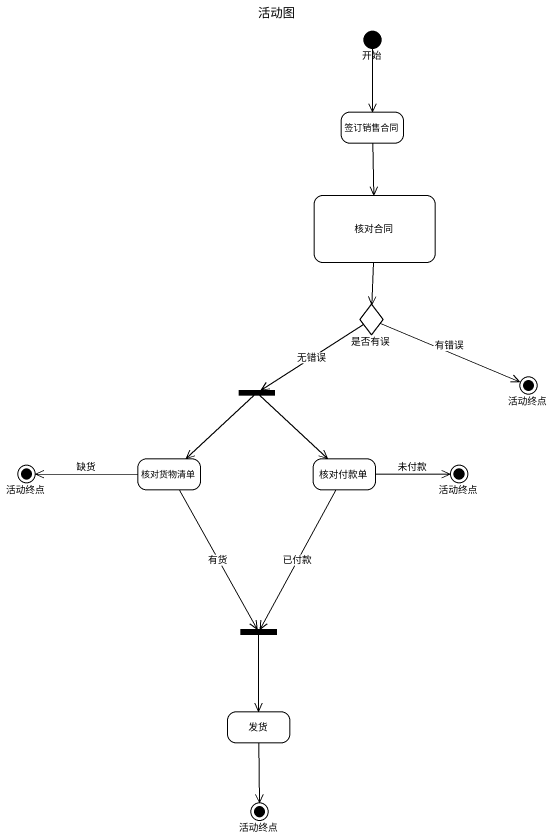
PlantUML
@startuml
title 活动图
hide empty description
state 开始 <<start>>
state 签订销售合同
state 核对合同
state 是否有误 <<choice>>
state 活动终点 <<end>>
state fork1 <<fork>>
state "活动终点" as 活动终点_2 <<end>>
state 核对货物清单
state 核对付款单
state "活动终点" as 活动终点_3 <<end>>
state fork2 <<join>>
state 发货
state "活动终点" as 活动终点_4 <<end>>
开始 --> 签订销售合同
签订销售合同 --> 核对合同
核对合同 --> 是否有误
是否有误 -right-> 活动终点 : 有错误
是否有误 --> fork1 : 无错误
fork1 --> 核对货物清单
fork1 --> 核对付款单
核对货物清单 -left-> 活动终点_2 : 缺货
核对货物清单 --> fork2 : 有货
核对付款单 -right-> 活动终点_3 : 未付款
核对付款单 --> fork2 : 已付款
fork2 --> 发货
发货 --> 活动终点_4
@enduml
